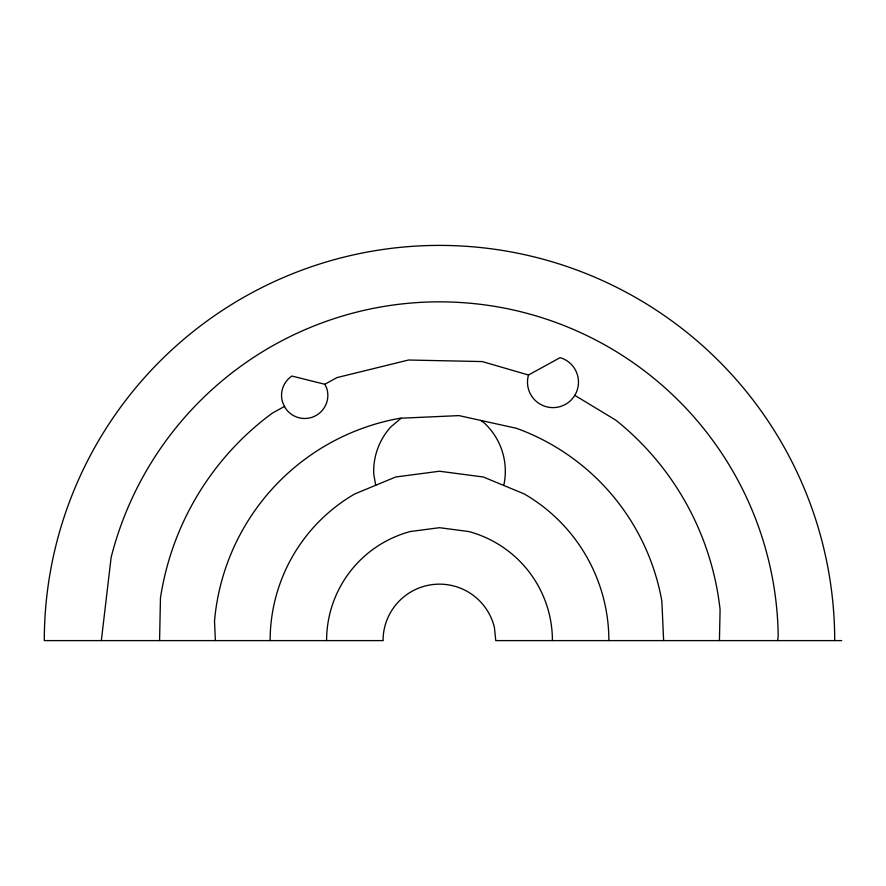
<?xml version="1.0" encoding="UTF-8"?>
<svg xmlns="http://www.w3.org/2000/svg" width="886" height="886" viewBox="0 0 886 886"><rect width="100%" height="100%" fill="white"/><g stroke="black" fill="none" stroke-linecap="round" stroke-linejoin="round"><path stroke-width="1.33" d="M159.569 640.6L160.466 597.884A282.291 282.291 0 0 1 272.401 413.086L284.55 406.408M719.432 640.6L720.085 609.646A282.291 282.291 0 0 0 616.014 420.307L574.793 395.333M101.336 640.6L111.127 557.416A338.74 338.74 0 0 1 778.207 635.96L777.664 640.6M401.181 418.192L390.959 426.775A65.819 65.819 0 0 0 373.748 474.11L375.708 485.262M324.819 384.269L326.635 387.968A23.147 23.147 0 0 1 285.403 408.136L282.745 402.709A23.147 23.147 0 0 1 291.893 376.052L324.819 384.269L336.979 377.591L408.546 360.015L482.217 361.566L528.499 375.011A25.495 25.495 0 0 0 545.865 406.608A25.495 25.495 0 0 0 577.462 389.242A25.495 25.495 0 0 0 560.096 357.645L528.499 375.011M841.7 640.6L495.761 640.6L494.432 627.576A56.46 56.46 0 0 0 383.062 638.961L383.239 640.6L44.3 640.6A395.2 395.2 0 0 1 439.5 245.4A395.2 395.2 0 0 1 834.701 640.6M480.688 420.407L483.955 422.688A65.819 65.819 0 0 1 503.757 485.462M663.625 640.6L661.853 601.151A225.83 225.83 0 0 0 516.516 428.315L458.948 415.612L400.051 418.247A225.83 225.83 0 0 0 214.512 621.152L215.376 640.6M270.13 640.6A169.37 169.37 0 0 1 354.81 493.923L395.665 477L439.5 471.23L483.335 477L524.191 493.923A169.37 169.37 0 0 1 608.87 640.6M326.591 640.6A112.91 112.91 0 0 1 410.273 531.534L439.5 527.691L468.727 531.534A112.91 112.91 0 0 1 552.41 640.6"/></g></svg>
